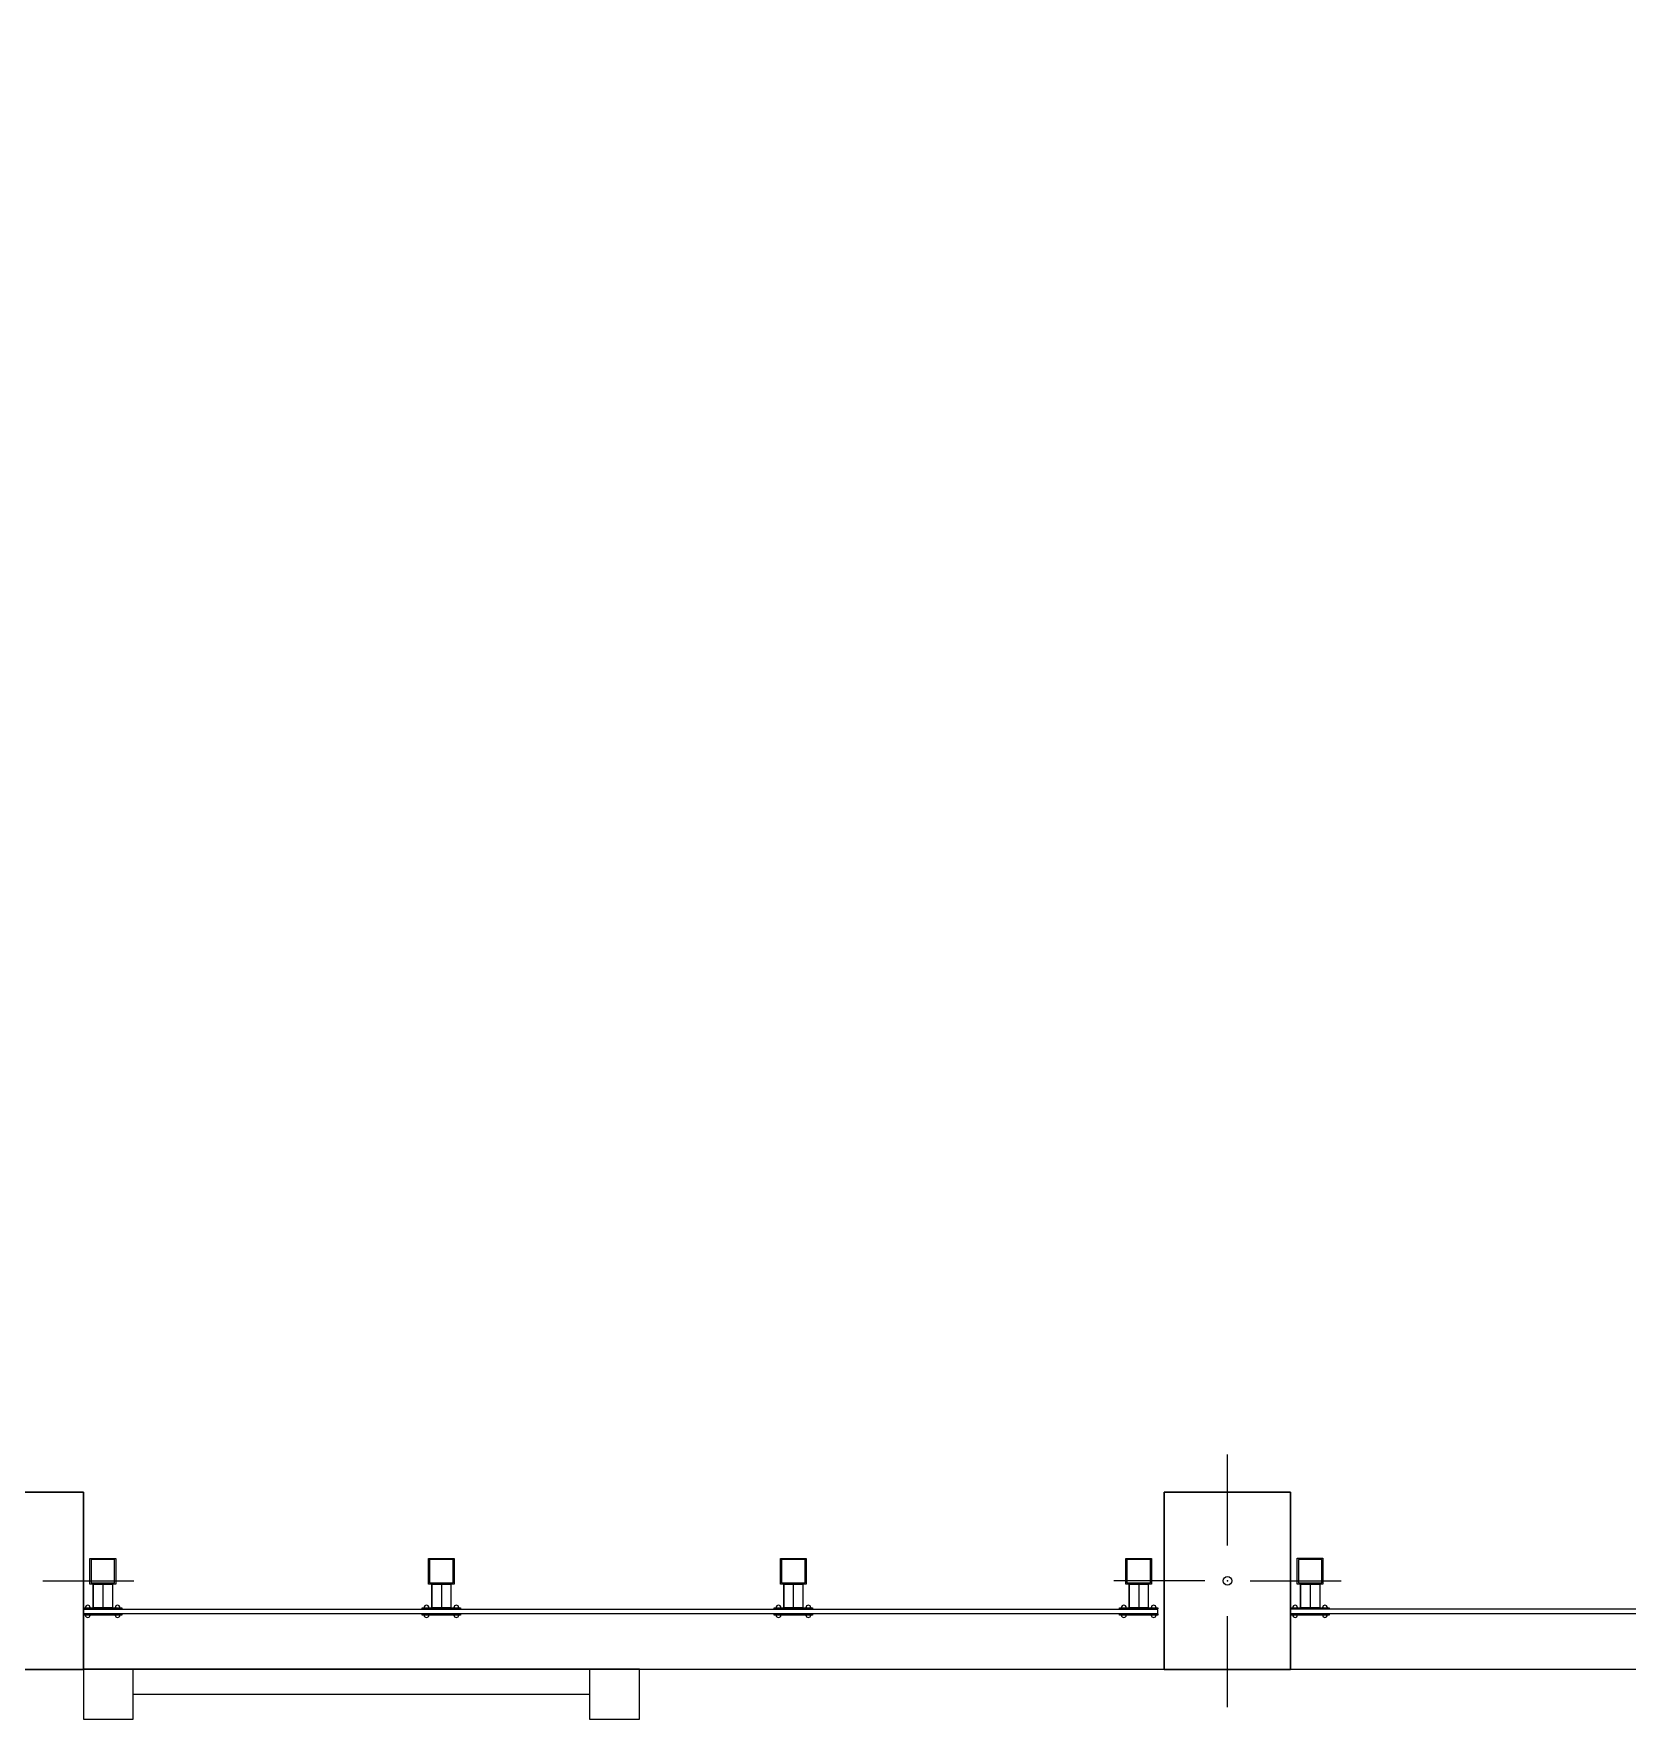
# Model space of a CAD drawing. Header units: metres. Extents: x -17 to 101, y 0 to 79.
# Drawn here: x 57.01 to 60.161, y 19.435 to 22.767 of the extents above; entities that cross this region are included whole.
import ezdxf

# ---------------------------------------------------------------- set-up
doc = ezdxf.new("R2010")
doc.units = ezdxf.units.M
doc.layers.add('Cotas varias El', color=253, linetype='Continuous', lineweight=13)

msp = doc.modelspace()

# ---------------------------------------------------------------- linework, layer by layer
at = {"layer": 'Cotas varias El', "linetype": 'Continuous'}
for p, q in [((59.3701, 19.7789), (59.3701, 19.9589)), ((57.0277, 19.7089), (57.2077, 19.7089)), ((59.3251, 19.7089), (59.1451, 19.7089)), ((59.4151, 19.7089), (59.5951, 19.7089)), ((59.3701, 19.4589), (59.3701, 19.6389)), ((57.1077, 19.5341), (57.1077, 19.4352)), ((57.2065, 19.5341), (57.1077, 19.5341)), ((57.2065, 19.4352), (57.2065, 19.5341)), ((58.1088, 19.5341), (58.1088, 19.4352)), ((58.2077, 19.5341), (58.1088, 19.5341)), ((58.2077, 19.4352), (58.2077, 19.5341)), ((57.1077, 19.4352), (57.2065, 19.4352)), ((58.1088, 19.4352), (58.2077, 19.4352))]:
    msp.add_line(p, q, dxfattribs=at)
at = {"layer": 'Cotas varias El'}
for p, q in [((57.1271, 19.7025), (57.1652, 19.7025)), ((57.1271, 19.6558), (57.1271, 19.7025)), ((57.1271, 19.7025), (57.1271, 19.6558)), ((57.1271, 19.7025), (57.1652, 19.7025)), ((57.1271, 19.6558), (57.1271, 19.7025)), ((57.1271, 19.7025), (57.1271, 19.6558)), ((57.1462, 19.7025), (57.1462, 19.6558)), ((57.1462, 19.7025), (57.1462, 19.6558)), ((57.1652, 19.7025), (57.1652, 19.6558)), ((57.1652, 19.7025), (57.1652, 19.6558)), ((57.1652, 19.7025), (57.1652, 19.6558)), ((57.1652, 19.7025), (57.1652, 19.6558)), ((57.7966, 19.7025), (57.8347, 19.7025)), ((57.7966, 19.6558), (57.7966, 19.7025)), ((57.7966, 19.7025), (57.7966, 19.6558)), ((57.7966, 19.7025), (57.8347, 19.7025)), ((57.7966, 19.6558), (57.7966, 19.7025)), ((57.7966, 19.7025), (57.7966, 19.6558)), ((57.8156, 19.7025), (57.8156, 19.6558)), ((57.8156, 19.7025), (57.8156, 19.6558)), ((57.8347, 19.7025), (57.8347, 19.6558)), ((57.8347, 19.7025), (57.8347, 19.6558)), ((57.8347, 19.7025), (57.8347, 19.6558)), ((57.8347, 19.7025), (57.8347, 19.6558)), ((58.4926, 19.7025), (58.5307, 19.7025)), ((58.4926, 19.6558), (58.4926, 19.7025)), ((58.4926, 19.7025), (58.4926, 19.6558)), ((58.4926, 19.7025), (58.5307, 19.7025)), ((58.4926, 19.6558), (58.4926, 19.7025)), ((58.4926, 19.7025), (58.4926, 19.6558)), ((58.5116, 19.7025), (58.5116, 19.6558)), ((58.5116, 19.7025), (58.5116, 19.6558)), ((58.5307, 19.7025), (58.5307, 19.6558)), ((58.5307, 19.7025), (58.5307, 19.6558)), ((58.5307, 19.7025), (58.5307, 19.6558)), ((58.5307, 19.7025), (58.5307, 19.6558)), ((59.1755, 19.7025), (59.2136, 19.7025)), ((59.1755, 19.6558), (59.1755, 19.7025)), ((59.1755, 19.7025), (59.1755, 19.6558)), ((59.1755, 19.7025), (59.2136, 19.7025)), ((59.1755, 19.6558), (59.1755, 19.7025)), ((59.1755, 19.7025), (59.1755, 19.6558)), ((59.1946, 19.7025), (59.1946, 19.6558)), ((59.1946, 19.7025), (59.1946, 19.6558)), ((59.2136, 19.7025), (59.2136, 19.6558)), ((59.2136, 19.7025), (59.2136, 19.6558)), ((59.2136, 19.7025), (59.2136, 19.6558)), ((59.2136, 19.7025), (59.2136, 19.6558)), ((59.5146, 19.7026), (59.5527, 19.7026)), ((59.5146, 19.6558), (59.5146, 19.7026)), ((59.5146, 19.7026), (59.5146, 19.6558)), ((59.5146, 19.7026), (59.5527, 19.7026)), ((59.5146, 19.6558), (59.5146, 19.7026)), ((59.5146, 19.7026), (59.5146, 19.6558)), ((59.5336, 19.7026), (59.5336, 19.6558)), ((59.5336, 19.7026), (59.5336, 19.6558)), ((59.5527, 19.7026), (59.5527, 19.6558)), ((59.5527, 19.7026), (59.5527, 19.6558)), ((59.5527, 19.7026), (59.5527, 19.6558)), ((59.5527, 19.7026), (59.5527, 19.6558)), ((57.1648, 19.6558), (57.1267, 19.6558)), ((57.1648, 19.6558), (57.1267, 19.6558)), ((57.8347, 19.6558), (57.7966, 19.6558)), ((57.8347, 19.6558), (57.7966, 19.6558)), ((58.5307, 19.6558), (58.4926, 19.6558)), ((58.5307, 19.6558), (58.4926, 19.6558)), ((59.2136, 19.6558), (59.1755, 19.6558)), ((59.2136, 19.6558), (59.1755, 19.6558)), ((59.5523, 19.6558), (59.5142, 19.6558)), ((59.5523, 19.6558), (59.5142, 19.6558))]:
    msp.add_line(p, q, dxfattribs=at)
msp.add_lwpolyline([(85.6577, 22.8339), (85.6577, 19.5339), (56.8577, 19.5339), (56.8577, 22.8339)], dxfattribs=at)
for points in [[(57.1077, 19.8839), (56.8577, 19.8839), (56.8577, 19.5339), (57.1077, 19.5339)], [(59.4951, 19.8839), (59.2451, 19.8839), (59.2451, 19.5339), (59.4951, 19.5339)], [(57.1716, 19.7025), (57.1693, 19.7025), (57.1208, 19.7025), (57.1208, 19.7048), (57.1208, 19.751), (57.1208, 19.7533), (57.1716, 19.7533), (57.1716, 19.751)], [(57.1693, 19.7048), (57.1693, 19.751), (57.123, 19.751), (57.123, 19.7048)], [(59.559, 19.7026), (59.5567, 19.7026), (59.5082, 19.7026), (59.5082, 19.7048), (59.5082, 19.7511), (59.5082, 19.7534), (59.559, 19.7534), (59.559, 19.7511)], [(59.5567, 19.7048), (59.5567, 19.7511), (59.5105, 19.7511), (59.5105, 19.7048)], [(57.1077, 19.6445), (59.2327, 19.6445), (59.2327, 19.6525), (57.1077, 19.6525)], [(59.4951, 19.6446), (61.6201, 19.6446), (61.6201, 19.6526), (59.4951, 19.6526)]]:
    msp.add_lwpolyline(points, close=True, dxfattribs=at)
at = {"layer": 'Cotas varias El', "linetype": 'Continuous'}
for points in [[(57.1077, 19.5339), (56.8577, 19.5339), (56.8577, 19.8839), (57.1077, 19.8839)], [(59.4951, 19.5339), (59.2451, 19.5339), (59.2451, 19.8839), (59.4951, 19.8839)]]:
    msp.add_lwpolyline(points, close=True, dxfattribs=at)
at = {"layer": 'Cotas varias El', "flags": 128}
for points in [[(57.841, 19.7025), (57.8388, 19.7025), (57.7902, 19.7025), (57.7902, 19.7048), (57.7902, 19.751), (57.7902, 19.7533), (57.841, 19.7533), (57.841, 19.751)], [(57.8388, 19.7048), (57.8388, 19.751), (57.7925, 19.751), (57.7925, 19.7048)], [(58.537, 19.7025), (58.5348, 19.7025), (58.4862, 19.7025), (58.4862, 19.7048), (58.4862, 19.751), (58.4862, 19.7533), (58.537, 19.7533), (58.537, 19.751)], [(58.5348, 19.7048), (58.5348, 19.751), (58.4885, 19.751), (58.4885, 19.7048)], [(59.22, 19.7025), (59.2177, 19.7025), (59.1692, 19.7025), (59.1692, 19.7048), (59.1692, 19.751), (59.1692, 19.7533), (59.22, 19.7533), (59.22, 19.751)], [(59.2177, 19.7048), (59.2177, 19.751), (59.1714, 19.751), (59.1714, 19.7048)], [(57.1839, 19.6535), (57.1331, 19.6535), (57.1077, 19.6535), (57.1077, 19.6558), (57.1331, 19.6558), (57.1839, 19.6558)], [(57.1839, 19.6535), (57.1077, 19.6535), (57.1077, 19.6558), (57.1839, 19.6558)], [(57.1839, 19.6412), (57.1077, 19.6412), (57.1077, 19.6435), (57.1839, 19.6435)], [(57.1839, 19.6412), (57.1077, 19.6412), (57.1077, 19.6435), (57.1839, 19.6435)], [(57.8537, 19.6535), (57.8029, 19.6535), (57.7775, 19.6535), (57.7775, 19.6558), (57.8029, 19.6558), (57.8537, 19.6558)], [(57.8537, 19.6535), (57.7775, 19.6535), (57.7775, 19.6558), (57.8537, 19.6558)], [(57.8537, 19.6412), (57.7775, 19.6412), (57.7775, 19.6435), (57.8537, 19.6435)], [(57.8537, 19.6412), (57.7775, 19.6412), (57.7775, 19.6435), (57.8537, 19.6435)], [(58.5497, 19.6535), (58.4989, 19.6535), (58.4735, 19.6535), (58.4735, 19.6558), (58.4989, 19.6558), (58.5497, 19.6558)], [(58.5497, 19.6535), (58.4735, 19.6535), (58.4735, 19.6558), (58.5497, 19.6558)], [(58.5497, 19.6412), (58.4735, 19.6412), (58.4735, 19.6435), (58.5497, 19.6435)], [(58.5497, 19.6412), (58.4735, 19.6412), (58.4735, 19.6435), (58.5497, 19.6435)], [(59.2327, 19.6535), (59.1819, 19.6535), (59.1565, 19.6535), (59.1565, 19.6558), (59.1819, 19.6558), (59.2327, 19.6558)], [(59.2327, 19.6535), (59.1565, 19.6535), (59.1565, 19.6558), (59.2327, 19.6558)], [(59.2327, 19.6412), (59.1565, 19.6412), (59.1565, 19.6435), (59.2327, 19.6435)], [(59.2327, 19.6412), (59.1565, 19.6412), (59.1565, 19.6435), (59.2327, 19.6435)], [(59.5713, 19.6536), (59.5205, 19.6536), (59.4951, 19.6536), (59.4951, 19.6558), (59.5205, 19.6558), (59.5713, 19.6558)], [(59.5713, 19.6536), (59.4951, 19.6536), (59.4951, 19.6558), (59.5713, 19.6558)], [(59.5713, 19.6413), (59.4951, 19.6413), (59.4951, 19.6436), (59.5713, 19.6436)], [(59.5713, 19.6413), (59.4951, 19.6413), (59.4951, 19.6436), (59.5713, 19.6436)]]:
    msp.add_lwpolyline(points, close=True, dxfattribs=at)
at = {"layer": 'Cotas varias El', "linetype": 'Continuous', "flags": 128}
for points in [[(58.1086, 19.5341), (57.2065, 19.5341)], [(57.2065, 19.4846), (58.1086, 19.4846)]]:
    msp.add_lwpolyline(points, dxfattribs=at)
at = {"layer": 'Cotas varias El', "linetype": 'Continuous'}
msp.add_circle((59.3701, 19.7089), 0.00871, dxfattribs=at)
at = {"layer": 'Cotas varias El'}
for centre, start, end in [((57.1164, 19.6558), 0, 180), ((57.1754, 19.6558), 0, 180), ((57.7863, 19.6558), 0, 180), ((57.8453, 19.6558), 0, 180), ((58.4823, 19.6558), 0, 180), ((58.5413, 19.6558), 0, 180), ((59.1652, 19.6558), 0, 180), ((59.2242, 19.6558), 0, 180), ((59.5039, 19.6558), 0, 180), ((59.5629, 19.6558), 0, 180), ((57.1164, 19.6412), 180, 0), ((57.1754, 19.6412), 180, 0), ((57.7863, 19.6412), 180, 0), ((57.8453, 19.6412), 180, 0), ((58.4823, 19.6412), 180, 0), ((58.5413, 19.6412), 180, 0), ((59.1652, 19.6412), 180, 0), ((59.2242, 19.6412), 180, 0), ((59.5039, 19.6413), 180, 0), ((59.5629, 19.6413), 180, 0)]:
    msp.add_arc(centre, 0.00476, start, end, dxfattribs=at)
at = {"layer": 'Cotas varias El', "linetype": 'Continuous'}
msp.add_point((59.3701, 19.7089), dxfattribs=at)

doc.saveas('drawing.dxf')
